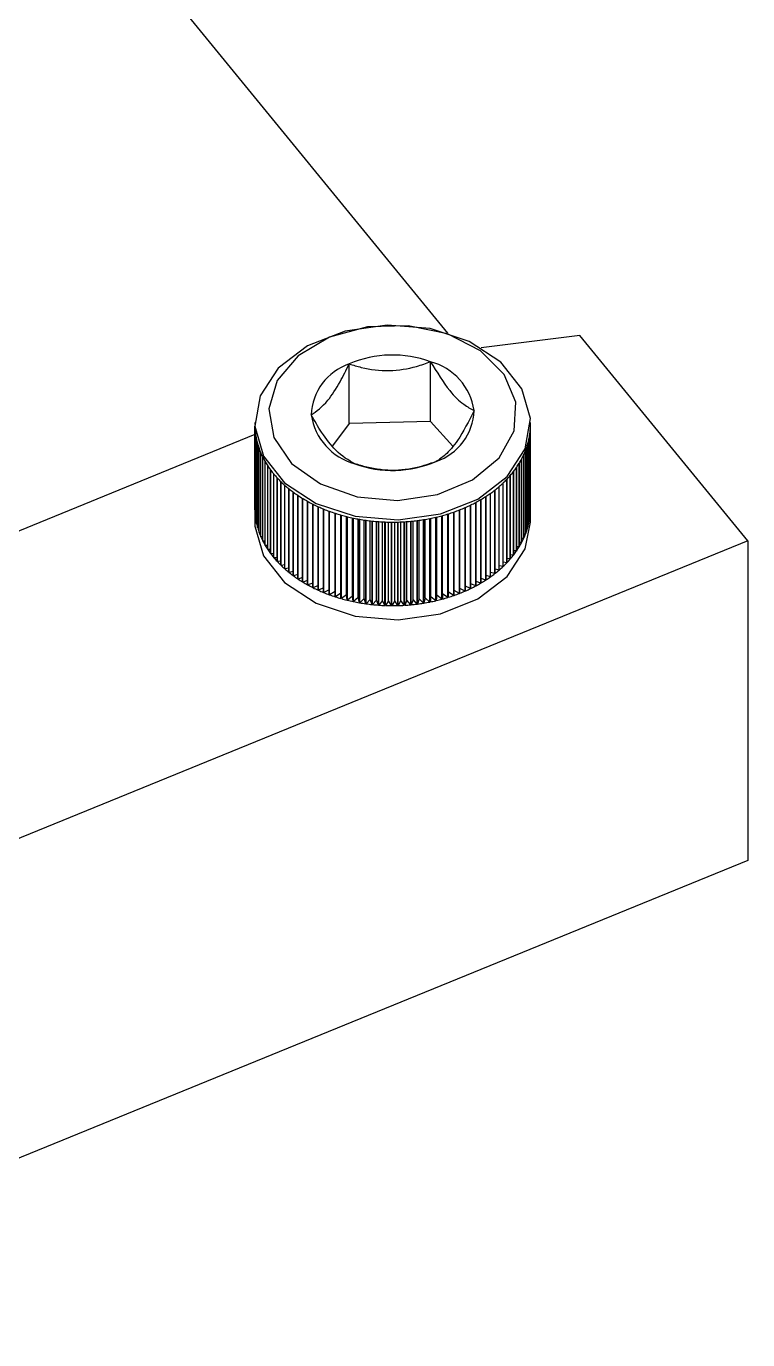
# Model space of a CAD drawing. Header units: inches. Extents: x -3.35 to 3.35, y -2.74 to 2.65.
# Drawn here: x -1.099 to -0.621, y -1.3 to -0.428 of the extents above; entities that cross this region are included whole.
import ezdxf

# ---------------------------------------------------------------- set-up
doc = ezdxf.new("R2010")
doc.units = ezdxf.units.IN
doc.header["$MEASUREMENT"] = 0

msp = doc.modelspace()

# ---------------------------------------------------------------- linework, layer by layer
at = {"color": 7, "linetype": 'Continuous', "lineweight": 25}
for p, q in [((-0.8197, -0.63142), (-1.30687, -0.03476)), ((-0.73187, -0.63292), (-0.79752, -0.64111)), ((-0.62052, -0.7693), (-0.73187, -0.63292)), ((-0.88509, -0.69149), (-0.88509, -0.6519)), ((-0.83101, -0.69), (-0.83101, -0.6504)), ((-0.94772, -0.69074), (-0.94772, -0.69219)), ((-0.94771, -0.74853), (-0.94771, -0.69309)), ((-0.94771, -0.74874), (-0.94771, -0.6933)), ((-0.94755, -0.75156), (-0.94755, -0.69613)), ((-0.94753, -0.75177), (-0.94753, -0.69634)), ((-0.88509, -0.69149), (-0.89616, -0.70636)), ((-0.83101, -0.69), (-0.88509, -0.69149)), ((-0.81638, -0.7064), (-0.83101, -0.69)), ((-0.76501, -0.75278), (-0.76501, -0.69735)), ((-0.76499, -0.75257), (-0.76499, -0.69714)), ((-0.76477, -0.74975), (-0.76477, -0.69432)), ((-0.76476, -0.74954), (-0.76476, -0.69411)), ((-0.76473, -0.74672), (-0.76473, -0.69309)), ((-0.76472, -0.69219), (-0.76472, -0.69074)), ((-0.94771, -0.69875), (-1.23432, -0.81576)), ((-0.94719, -0.75458), (-0.94719, -0.69915)), ((-0.94716, -0.75479), (-0.94716, -0.69936)), ((-0.94663, -0.75759), (-0.94663, -0.70216)), ((-0.94658, -0.7578), (-0.94658, -0.70236)), ((-0.94587, -0.76058), (-0.94587, -0.70514)), ((-0.94581, -0.76078), (-0.94581, -0.70535)), ((-0.76687, -0.76157), (-0.76687, -0.70613)), ((-0.7661, -0.7588), (-0.7661, -0.70336)), ((-0.76605, -0.75859), (-0.76605, -0.70316)), ((-0.76546, -0.7558), (-0.76546, -0.70036)), ((-0.76542, -0.75559), (-0.76542, -0.70015)), ((-0.94491, -0.76353), (-0.94491, -0.7081)), ((-0.94484, -0.76374), (-0.94484, -0.7083)), ((-0.94376, -0.76646), (-0.94376, -0.71102)), ((-0.94367, -0.76666), (-0.94367, -0.71122)), ((-0.94242, -0.76934), (-0.94242, -0.7139)), ((-0.94232, -0.76954), (-0.94232, -0.7141)), ((-0.77052, -0.77029), (-0.77052, -0.71485)), ((-0.7692, -0.76762), (-0.7692, -0.71219)), ((-0.76911, -0.76742), (-0.76911, -0.71199)), ((-0.76797, -0.76472), (-0.76797, -0.70928)), ((-0.76789, -0.76452), (-0.76789, -0.70908)), ((-0.76694, -0.76177), (-0.76694, -0.70634)), ((-0.94088, -0.77217), (-0.94088, -0.71673)), ((-0.94077, -0.77237), (-0.94077, -0.71693)), ((-0.93916, -0.77495), (-0.93916, -0.71951)), ((-0.93904, -0.77514), (-0.93904, -0.7197)), ((-0.93726, -0.77767), (-0.93726, -0.72223)), ((-0.93712, -0.77785), (-0.93712, -0.72242)), ((-0.776, -0.77875), (-0.776, -0.72331)), ((-0.77586, -0.77856), (-0.77586, -0.72313)), ((-0.77403, -0.77605), (-0.77403, -0.72062)), ((-0.7739, -0.77586), (-0.7739, -0.72043)), ((-0.77223, -0.7733), (-0.77223, -0.71786)), ((-0.77212, -0.77311), (-0.77212, -0.71767)), ((-0.77062, -0.77049), (-0.77062, -0.71505)), ((-0.93518, -0.78032), (-0.93518, -0.72488)), ((-0.93503, -0.7805), (-0.93503, -0.72507)), ((-0.93293, -0.7829), (-0.93293, -0.72747)), ((-0.93276, -0.78308), (-0.93276, -0.72764)), ((-0.9305, -0.78541), (-0.9305, -0.72997)), ((-0.93033, -0.78558), (-0.93033, -0.73014)), ((-0.78297, -0.78639), (-0.78297, -0.73096)), ((-0.78279, -0.78622), (-0.78279, -0.73079)), ((-0.78048, -0.78392), (-0.78048, -0.72848)), ((-0.78031, -0.78375), (-0.78031, -0.72831)), ((-0.77815, -0.78137), (-0.77815, -0.72593)), ((-0.778, -0.78119), (-0.778, -0.72575)), ((-0.92792, -0.78783), (-0.92792, -0.73239)), ((-0.92773, -0.78799), (-0.92773, -0.73255)), ((-0.92517, -0.79016), (-0.92517, -0.73472)), ((-0.92498, -0.79032), (-0.92498, -0.73488)), ((-0.92228, -0.7924), (-0.92228, -0.73696)), ((-0.92207, -0.79255), (-0.92207, -0.73711)), ((-0.91924, -0.79454), (-0.91924, -0.7391)), ((-0.91902, -0.79468), (-0.91902, -0.73924)), ((-0.79447, -0.79537), (-0.79447, -0.73993)), ((-0.79425, -0.79523), (-0.79425, -0.73979)), ((-0.79138, -0.79327), (-0.79138, -0.73784)), ((-0.79117, -0.79312), (-0.79117, -0.73769)), ((-0.78842, -0.79107), (-0.78842, -0.73564)), ((-0.78822, -0.79092), (-0.78822, -0.73548)), ((-0.78562, -0.78878), (-0.78562, -0.73334)), ((-0.78543, -0.78862), (-0.78543, -0.73318)), ((-0.94772, -0.74763), (-0.94772, -0.757)), ((-0.94755, -0.74878), (-0.94771, -0.74874)), ((-0.91606, -0.79657), (-0.91606, -0.74114)), ((-0.91583, -0.79671), (-0.91583, -0.74127)), ((-0.91275, -0.7985), (-0.91275, -0.74307)), ((-0.91251, -0.79863), (-0.91251, -0.7432)), ((-0.90931, -0.80032), (-0.90931, -0.74488)), ((-0.90907, -0.80044), (-0.90907, -0.74501)), ((-0.90576, -0.80202), (-0.90576, -0.74659)), ((-0.90551, -0.80214), (-0.90551, -0.7467)), ((-0.9021, -0.8036), (-0.9021, -0.74817)), ((-0.90184, -0.80371), (-0.90184, -0.74827)), ((-0.89834, -0.80506), (-0.89834, -0.74963)), ((-0.89808, -0.80516), (-0.89808, -0.74972)), ((-0.81185, -0.80421), (-0.81185, -0.74877)), ((-0.81159, -0.80411), (-0.81159, -0.74867)), ((-0.80815, -0.80268), (-0.80815, -0.74724)), ((-0.80789, -0.80256), (-0.80789, -0.74713)), ((-0.80455, -0.80102), (-0.80455, -0.74558)), ((-0.8043, -0.8009), (-0.8043, -0.74547)), ((-0.80107, -0.79925), (-0.80107, -0.74381)), ((-0.80083, -0.79912), (-0.80083, -0.74369)), ((-0.79771, -0.79737), (-0.79771, -0.74193)), ((-0.79748, -0.79723), (-0.79748, -0.74179)), ((-0.76477, -0.74975), (-0.76499, -0.74981)), ((-0.76473, -0.74672), (-0.76476, -0.74673)), ((-0.76472, -0.757), (-0.76472, -0.74763)), ((-0.94719, -0.75185), (-0.94753, -0.75177)), ((-0.94663, -0.7549), (-0.94716, -0.75479)), ((-0.94587, -0.75792), (-0.94658, -0.7578)), ((-0.89449, -0.8064), (-0.89449, -0.75096)), ((-0.89422, -0.80648), (-0.89422, -0.75105)), ((-0.89058, -0.80409), (-0.89058, -0.75215)), ((-0.89055, -0.8076), (-0.89055, -0.75216)), ((-0.89027, -0.80768), (-0.89027, -0.75224)), ((-0.8868, -0.80516), (-0.8868, -0.75317)), ((-0.88654, -0.80867), (-0.88654, -0.75324)), ((-0.88625, -0.80874), (-0.88625, -0.7533)), ((-0.88296, -0.80611), (-0.88296, -0.75407)), ((-0.88246, -0.80961), (-0.88246, -0.75417)), ((-0.88217, -0.80967), (-0.88217, -0.75423)), ((-0.87905, -0.80693), (-0.87905, -0.75484)), ((-0.87832, -0.81041), (-0.87832, -0.75497)), ((-0.87803, -0.81046), (-0.87803, -0.75502)), ((-0.87509, -0.80763), (-0.87509, -0.7555)), ((-0.87413, -0.81107), (-0.87413, -0.75564)), ((-0.87384, -0.81112), (-0.87384, -0.75568)), ((-0.87109, -0.80818), (-0.87109, -0.75603)), ((-0.86991, -0.8116), (-0.86991, -0.75616)), ((-0.86961, -0.81163), (-0.86961, -0.75619)), ((-0.86706, -0.80861), (-0.86706, -0.75643)), ((-0.86565, -0.81198), (-0.86565, -0.75654)), ((-0.86536, -0.812), (-0.86536, -0.75657)), ((-0.86301, -0.8089), (-0.86301, -0.75671)), ((-0.86138, -0.81222), (-0.86138, -0.75679)), ((-0.86108, -0.81224), (-0.86108, -0.7568)), ((-0.85894, -0.80906), (-0.85894, -0.75686)), ((-0.85709, -0.81232), (-0.85709, -0.75689)), ((-0.85679, -0.81233), (-0.85679, -0.75689)), ((-0.85486, -0.80908), (-0.85486, -0.75688)), ((-0.8528, -0.81228), (-0.8528, -0.75684)), ((-0.8525, -0.81227), (-0.8525, -0.75684)), ((-0.85079, -0.80897), (-0.85079, -0.75678)), ((-0.84852, -0.8121), (-0.84852, -0.75666)), ((-0.84822, -0.81208), (-0.84822, -0.75664)), ((-0.84673, -0.80872), (-0.84673, -0.75654)), ((-0.84425, -0.81177), (-0.84425, -0.75633)), ((-0.84396, -0.81174), (-0.84396, -0.75631)), ((-0.84269, -0.80834), (-0.84269, -0.75618)), ((-0.84001, -0.8113), (-0.84001, -0.75587)), ((-0.83972, -0.81127), (-0.83972, -0.75583)), ((-0.83868, -0.80783), (-0.83868, -0.75569)), ((-0.83581, -0.8107), (-0.83581, -0.75526)), ((-0.83552, -0.81065), (-0.83552, -0.75521)), ((-0.83471, -0.80718), (-0.83471, -0.75508)), ((-0.83165, -0.80995), (-0.83165, -0.75451)), ((-0.83136, -0.80989), (-0.83136, -0.75446)), ((-0.83079, -0.8064), (-0.83079, -0.75434)), ((-0.82755, -0.80907), (-0.82755, -0.75363)), ((-0.82726, -0.809), (-0.82726, -0.75356)), ((-0.82692, -0.80549), (-0.82692, -0.75348)), ((-0.8235, -0.80805), (-0.8235, -0.75261)), ((-0.82323, -0.80797), (-0.82323, -0.75254)), ((-0.82312, -0.80446), (-0.82312, -0.75251)), ((-0.81954, -0.8069), (-0.81954, -0.75146)), ((-0.81926, -0.80681), (-0.81926, -0.75138)), ((-0.81565, -0.80562), (-0.81565, -0.75018)), ((-0.81538, -0.80552), (-0.81538, -0.75009)), ((-0.76546, -0.7558), (-0.76605, -0.75591)), ((-0.76501, -0.75278), (-0.76542, -0.75288)), ((-0.94491, -0.7609), (-0.94581, -0.76078)), ((-0.94376, -0.76385), (-0.94484, -0.76374)), ((-0.94242, -0.76674), (-0.94367, -0.76666)), ((-0.76797, -0.76472), (-0.76911, -0.76482)), ((-0.76694, -0.76177), (-0.76789, -0.76189)), ((-0.7661, -0.7588), (-0.76687, -0.75892)), ((-0.62052, -0.7693), (-1.39994, -1.0875)), ((-0.94088, -0.76958), (-0.94232, -0.76954)), ((-0.93916, -0.77236), (-0.94077, -0.77237)), ((-0.93726, -0.77508), (-0.93904, -0.77514)), ((-0.77403, -0.77605), (-0.77586, -0.77597)), ((-0.77223, -0.7733), (-0.7739, -0.77328)), ((-0.77062, -0.77049), (-0.77212, -0.77052)), ((-0.7692, -0.76762), (-0.77052, -0.7677)), ((-0.62052, -0.7693), (-0.62052, -0.98143)), ((-0.93518, -0.77772), (-0.93712, -0.77785)), ((-0.93293, -0.78029), (-0.93503, -0.7805)), ((-0.9305, -0.78277), (-0.93276, -0.78308)), ((-0.78048, -0.78392), (-0.78279, -0.78358)), ((-0.77815, -0.78137), (-0.78031, -0.78113)), ((-0.776, -0.77875), (-0.778, -0.77859)), ((-0.92792, -0.78517), (-0.93033, -0.78558)), ((-0.92517, -0.78747), (-0.92773, -0.78799)), ((-0.92228, -0.78966), (-0.92498, -0.79032)), ((-0.91924, -0.79176), (-0.92207, -0.79255)), ((-0.79138, -0.79327), (-0.79425, -0.79243)), ((-0.78842, -0.79107), (-0.79117, -0.79038)), ((-0.78562, -0.78878), (-0.78822, -0.78821)), ((-0.78297, -0.78639), (-0.78543, -0.78595)), ((-0.91606, -0.79374), (-0.91902, -0.79468)), ((-0.91275, -0.7956), (-0.91583, -0.79671)), ((-0.90931, -0.79735), (-0.91251, -0.79863)), ((-0.90576, -0.79896), (-0.90907, -0.80044)), ((-0.9021, -0.80045), (-0.90551, -0.80214)), ((-0.89834, -0.8018), (-0.90184, -0.80371)), ((-0.80815, -0.80268), (-0.81159, -0.80092)), ((-0.80455, -0.80102), (-0.80789, -0.79948)), ((-0.80107, -0.79925), (-0.8043, -0.7979)), ((-0.79771, -0.79737), (-0.80083, -0.7962)), ((-0.79447, -0.79537), (-0.79748, -0.79437)), ((-0.89449, -0.803), (-0.89808, -0.80516)), ((-0.89058, -0.80409), (-0.89422, -0.80648)), ((-0.89055, -0.8076), (-0.89058, -0.80409)), ((-0.8868, -0.80516), (-0.89027, -0.80768)), ((-0.88654, -0.80867), (-0.8868, -0.80516)), ((-0.88296, -0.80611), (-0.88625, -0.80874)), ((-0.88246, -0.80961), (-0.88296, -0.80611)), ((-0.87905, -0.80693), (-0.88217, -0.80967)), ((-0.87832, -0.81041), (-0.87905, -0.80693)), ((-0.87509, -0.80763), (-0.87803, -0.81046)), ((-0.87413, -0.81107), (-0.87509, -0.80763)), ((-0.87109, -0.80818), (-0.87384, -0.81112)), ((-0.86991, -0.8116), (-0.87109, -0.80818)), ((-0.86706, -0.80861), (-0.86961, -0.81163)), ((-0.86565, -0.81198), (-0.86706, -0.80861)), ((-0.86301, -0.8089), (-0.86536, -0.812)), ((-0.86138, -0.81222), (-0.86301, -0.8089)), ((-0.85894, -0.80906), (-0.86108, -0.81224)), ((-0.85709, -0.81232), (-0.85894, -0.80906)), ((-0.85486, -0.80908), (-0.85679, -0.81233)), ((-0.8528, -0.81228), (-0.85486, -0.80908)), ((-0.85079, -0.80897), (-0.8525, -0.81227)), ((-0.84852, -0.8121), (-0.85079, -0.80897)), ((-0.84673, -0.80872), (-0.84822, -0.81208)), ((-0.84425, -0.81177), (-0.84673, -0.80872)), ((-0.84269, -0.80834), (-0.84396, -0.81174)), ((-0.84001, -0.8113), (-0.84269, -0.80834)), ((-0.83868, -0.80783), (-0.83972, -0.81127)), ((-0.83581, -0.8107), (-0.83868, -0.80783)), ((-0.83471, -0.80718), (-0.83552, -0.81065)), ((-0.83165, -0.80995), (-0.83471, -0.80718)), ((-0.83079, -0.8064), (-0.83136, -0.80989)), ((-0.82755, -0.80907), (-0.83079, -0.8064)), ((-0.82692, -0.80549), (-0.82726, -0.809)), ((-0.8235, -0.80805), (-0.82692, -0.80549)), ((-0.82312, -0.80446), (-0.82323, -0.80797)), ((-0.81954, -0.8069), (-0.82312, -0.80446)), ((-0.81565, -0.80562), (-0.81926, -0.80337)), ((-0.81185, -0.80421), (-0.81538, -0.80222)), ((-0.62052, -0.98143), (-1.39994, -1.29963))]:
    msp.add_line(p, q, dxfattribs=at)
at = {"color": 7, "linetype": 'Continuous', "lineweight": 25, "flags": 128}
for points in [[(-0.85265, -0.75539), (-0.82457, -0.75145), (-0.79959, -0.74156), (-0.78015, -0.7267), (-0.76816, -0.70831), (-0.76479, -0.68821), (-0.77037, -0.66836), (-0.78435, -0.65069), (-0.80537, -0.63695), (-0.83137, -0.62847), (-0.85979, -0.62609), (-0.88787, -0.63003), (-0.91285, -0.63992), (-0.93229, -0.65478), (-0.94428, -0.67316), (-0.94765, -0.69327), (-0.94207, -0.71312), (-0.92809, -0.73078), (-0.90707, -0.74453), (-0.88108, -0.75301), (-0.85265, -0.75539)], [(-0.85301, -0.74246), (-0.82646, -0.73856), (-0.80314, -0.72879), (-0.78558, -0.71419), (-0.77566, -0.69635), (-0.77448, -0.6772), (-0.78216, -0.65881), (-0.79786, -0.64319), (-0.81989, -0.63201), (-0.84585, -0.6265), (-0.87294, -0.62725), (-0.89821, -0.63418), (-0.91894, -0.64653), (-0.93287, -0.66298), (-0.93849, -0.68173), (-0.9352, -0.70076), (-0.92335, -0.718), (-0.90423, -0.73158), (-0.8799, -0.74004), (-0.85301, -0.74246)], [(-0.94772, -0.757), (-0.94765, -0.75952), (-0.94207, -0.77938), (-0.92809, -0.79704), (-0.90707, -0.81078), (-0.88108, -0.81926), (-0.85265, -0.82165)], [(-0.85265, -0.82165), (-0.82457, -0.8177), (-0.79959, -0.80781), (-0.78015, -0.79295), (-0.76816, -0.77457), (-0.76472, -0.757)]]:
    msp.add_lwpolyline(points, dxfattribs=at)
at = {"color": 7, "linetype": 'Continuous', "lineweight": 25}
for centre, radius, start, end in [((-0.87322, -0.68706), 0.03711, 108.66737, 178.00192), ((-0.85616, -0.71946), 0.0735, 69.98546, 113.18014), ((-0.84149, -0.68881), 0.03981, 8.72048, 74.73797), ((-0.87095, -0.67973), 0.03981, 188.72048, 254.73797), ((-0.83923, -0.68148), 0.03711, 288.66737, 358.00192), ((-0.90186, -0.69219), 0.04586, 181.39821, 184.92816), ((-0.90146, -0.69215), 0.04626, 185.19239, 188.70186), ((-0.81118, -0.69212), 0.04646, 350.04509, 353.54442), ((-0.81068, -0.69218), 0.04596, 353.80806, 357.33284), ((-0.81048, -0.69219), 0.04576, 357.59787, 1.13298), ((-0.90077, -0.69204), 0.04697, 188.96392, 192.43832), ((-0.89979, -0.69182), 0.04797, 192.69712, 196.12301), ((-0.89855, -0.69146), 0.04926, 196.37758, 199.74306), ((-0.81304, -0.69172), 0.04837, 342.65995, 346.06689), ((-0.81197, -0.69198), 0.04727, 346.32439, 349.784), ((-0.89705, -0.69092), 0.05085, 199.99255, 203.28755), ((-0.89533, -0.69017), 0.05273, 203.53127, 206.74767), ((-0.89341, -0.6892), 0.05488, 206.98509, 210.11674), ((-0.81773, -0.68987), 0.05342, 332.1165, 335.30518), ((-0.81594, -0.69069), 0.05145, 335.54685, 338.81639), ((-0.81437, -0.6913), 0.04976, 339.06403, 342.40699), ((-0.89132, -0.68797), 0.05731, 210.3475, 213.39019), ((-0.88908, -0.68649), 0.05999, 213.61404, 216.56536), ((-0.88673, -0.68475), 0.06291, 216.7822, 219.64132), ((-0.85628, -0.64908), 0.0735, 249.98546, 293.18014), ((-0.82651, -0.6841), 0.06394, 319.3532, 322.18158), ((-0.82414, -0.68594), 0.06094, 322.39609, 325.31662), ((-0.82186, -0.68751), 0.05817, 325.53814, 328.5505), ((-0.81972, -0.68882), 0.05566, 328.77896, 331.88127), ((-0.88431, -0.68273), 0.06606, 219.85118, 222.61865), ((-0.88185, -0.68046), 0.06942, 222.82162, 225.49918), ((-0.87937, -0.67793), 0.07295, 225.69546, 228.28576), ((-0.8339, -0.67703), 0.07417, 310.80371, 313.3656), ((-0.83142, -0.67964), 0.07058, 313.55968, 316.20776), ((-0.82895, -0.682), 0.06716, 316.40847, 319.14567), ((-0.87692, -0.67517), 0.07665, 228.47558, 230.98202), ((-0.87452, -0.6722), 0.08046, 231.16568, 233.59221), ((-0.8722, -0.66905), 0.08437, 233.77003, 236.12099), ((-0.87, -0.66575), 0.08834, 236.29332, 238.57334), ((-0.84316, -0.66463), 0.08967, 300.62361, 302.88098), ((-0.84099, -0.66796), 0.08569, 303.05155, 305.3783), ((-0.83871, -0.67117), 0.08176, 305.55424, 307.95503), ((-0.83633, -0.6742), 0.07791, 308.1367, 310.61599), ((-0.90196, -0.74763), 0.04576, 177.59787, 181.13298), ((-0.90186, -0.74762), 0.04586, 181.39821, 184.92816), ((-0.86792, -0.66235), 0.09233, 238.74054, 240.95438), ((-0.866, -0.65887), 0.09631, 241.11681, 243.26932), ((-0.86424, -0.65537), 0.10022, 243.42736, 245.52341), ((-0.86266, -0.65189), 0.10404, 245.67742, 247.72182), ((-0.86127, -0.64848), 0.10773, 247.87216, 249.86969), ((-0.86006, -0.64518), 0.11124, 250.01671, 251.97201), ((-0.8516, -0.64736), 0.10892, 289.42322, 291.40612), ((-0.85027, -0.65074), 0.10529, 291.55531, 293.58354), ((-0.84875, -0.6542), 0.10151, 293.73628, 295.81454), ((-0.84705, -0.6577), 0.09762, 295.97119, 298.1043), ((-0.84518, -0.66119), 0.09366, 298.26523, 300.45804), ((-0.81068, -0.74762), 0.04596, 353.80806, 357.33284), ((-0.81048, -0.74763), 0.04576, 357.59787, 1.13298), ((-0.90146, -0.74759), 0.04626, 185.19239, 188.70186), ((-0.90077, -0.74748), 0.04697, 188.96392, 192.43832), ((-0.89979, -0.74726), 0.04797, 192.69712, 196.12301), ((-0.85905, -0.64205), 0.11453, 252.11606, 254.0337), ((-0.85821, -0.63913), 0.11757, 254.17512, 256.05955), ((-0.85755, -0.63646), 0.12032, 256.19866, 258.05424), ((-0.85705, -0.63407), 0.12276, 258.19136, 260.02231), ((-0.85669, -0.63202), 0.12485, 260.15776, 261.96824), ((-0.85645, -0.63032), 0.12656, 262.10232, 263.8964), ((-0.85631, -0.629), 0.12788, 264.02942, 265.81109), ((-0.85624, -0.62809), 0.1288, 265.94333, 267.71656), ((-0.85622, -0.62759), 0.1293, 267.84831, 269.617), ((-0.85622, -0.62752), 0.12937, 269.74856, 271.51659), ((-0.85621, -0.62788), 0.12901, 271.64825, 273.41953), ((-0.85616, -0.62865), 0.12824, 273.55157, 275.32999), ((-0.85605, -0.62983), 0.12705, 275.46271, 277.2522), ((-0.85585, -0.63141), 0.12546, 277.38589, 279.19045), ((-0.85553, -0.63335), 0.12349, 279.32541, 281.14906), ((-0.85508, -0.63563), 0.12117, 281.28559, 283.13248), ((-0.85447, -0.63821), 0.11852, 283.27089, 285.1452), ((-0.8537, -0.64105), 0.11557, 285.28581, 287.19187), ((-0.85274, -0.64412), 0.11236, 287.33501, 289.27723), ((-0.81197, -0.74742), 0.04727, 346.32439, 349.784), ((-0.81118, -0.74756), 0.04646, 350.04509, 353.54442), ((-0.89855, -0.74689), 0.04926, 196.37758, 199.74306), ((-0.89705, -0.74635), 0.05085, 199.99255, 203.28755), ((-0.89533, -0.74561), 0.05273, 203.53127, 206.74767), ((-0.81594, -0.74613), 0.05145, 335.54685, 338.81639), ((-0.81437, -0.74673), 0.04976, 339.06403, 342.40699), ((-0.81304, -0.74715), 0.04837, 342.65995, 346.06689), ((-0.89341, -0.74463), 0.05488, 206.98509, 210.11674), ((-0.89132, -0.74341), 0.05731, 210.3475, 213.39019), ((-0.88908, -0.74193), 0.05999, 213.61404, 216.56536), ((-0.82186, -0.74295), 0.05817, 325.53814, 328.5505), ((-0.81972, -0.74425), 0.05566, 328.77896, 331.88127), ((-0.81773, -0.74531), 0.05342, 332.1165, 335.30518), ((-0.88673, -0.74018), 0.06291, 216.7822, 219.64132), ((-0.88431, -0.73817), 0.06606, 219.85118, 222.61865), ((-0.88185, -0.73589), 0.06942, 222.82162, 225.49918), ((-0.83142, -0.73508), 0.07058, 313.55968, 316.20776), ((-0.82895, -0.73744), 0.06716, 316.40847, 319.14567), ((-0.82651, -0.73954), 0.06394, 319.3532, 322.18158), ((-0.82414, -0.74138), 0.06094, 322.39609, 325.31662), ((-0.87937, -0.73337), 0.07295, 225.69546, 228.28576), ((-0.87692, -0.73061), 0.07665, 228.47558, 230.98202), ((-0.87452, -0.72764), 0.08046, 231.16568, 233.59221), ((-0.8722, -0.72449), 0.08437, 233.77003, 236.12099), ((-0.84099, -0.7234), 0.08569, 303.05155, 305.3783), ((-0.83871, -0.72661), 0.08176, 305.55424, 307.95503), ((-0.83633, -0.72964), 0.07791, 308.1367, 310.61599), ((-0.8339, -0.73247), 0.07417, 310.80371, 313.3656), ((-0.87, -0.72119), 0.08834, 236.29332, 238.57334), ((-0.86792, -0.71778), 0.09233, 238.74054, 240.95438), ((-0.866, -0.71431), 0.09631, 241.11681, 243.26932), ((-0.86424, -0.71081), 0.10022, 243.42736, 245.52341), ((-0.86266, -0.70733), 0.10404, 245.67742, 247.72182), ((-0.84875, -0.70964), 0.10151, 293.73628, 295.81454), ((-0.84705, -0.71314), 0.09762, 295.97119, 298.1043), ((-0.84518, -0.71663), 0.09366, 298.26523, 300.45804), ((-0.84316, -0.72006), 0.08967, 300.62361, 302.88098), ((-0.86127, -0.70392), 0.10773, 247.87216, 249.86969), ((-0.86006, -0.70062), 0.11124, 250.01671, 251.97201), ((-0.85905, -0.69749), 0.11453, 252.11606, 254.0337), ((-0.85821, -0.69457), 0.11757, 254.17512, 256.05955), ((-0.85755, -0.69189), 0.12032, 256.19866, 258.05424), ((-0.85705, -0.68951), 0.12276, 258.19136, 260.02231), ((-0.85669, -0.68745), 0.12485, 260.15776, 261.96824), ((-0.85585, -0.68685), 0.12546, 277.38589, 279.19045), ((-0.85553, -0.68879), 0.12349, 279.32541, 281.14906), ((-0.85508, -0.69106), 0.12117, 281.28559, 283.13248), ((-0.85447, -0.69364), 0.11852, 283.27089, 285.1452), ((-0.8537, -0.69649), 0.11557, 285.28581, 287.19187), ((-0.85274, -0.69956), 0.11236, 287.33501, 289.27723), ((-0.8516, -0.7028), 0.10892, 289.42322, 291.40612), ((-0.85027, -0.70618), 0.10529, 291.55531, 293.58354), ((-0.85645, -0.68575), 0.12656, 262.10232, 263.8964), ((-0.85631, -0.68444), 0.12788, 264.02942, 265.81109), ((-0.85624, -0.68353), 0.1288, 265.94333, 267.71656), ((-0.85622, -0.68303), 0.1293, 267.84831, 269.617), ((-0.85622, -0.68296), 0.12937, 269.74856, 271.51659), ((-0.85621, -0.68331), 0.12901, 271.64825, 273.41953), ((-0.85616, -0.68409), 0.12824, 273.55157, 275.32999), ((-0.85605, -0.68527), 0.12705, 275.46271, 277.2522)]:
    msp.add_arc(centre, radius, start, end, dxfattribs=at)
for points, knots in [([(-0.91031, -0.68576), (-0.9067, -0.68319), (-0.90052, -0.67877), (-0.89154, -0.66499), (-0.88708, -0.65592), (-0.88509, -0.6519)], [0, 0, 0, 0, 0.439111, 0.751362, 1, 1, 1, 1]), ([(-0.88509, -0.6519), (-0.88244, -0.6527), (-0.87406, -0.65525), (-0.85865, -0.6572), (-0.84271, -0.65457), (-0.83409, -0.6515), (-0.83101, -0.6504)], [0, 0, 0, 0, 0.156025, 0.493707, 0.819058, 1, 1, 1, 1]), ([(-0.83101, -0.6504), (-0.82688, -0.65731), (-0.8198, -0.66912), (-0.80952, -0.67892), (-0.80441, -0.68159), (-0.80214, -0.68277)], [0, 0, 0, 0, 0.439111, 0.751362, 1, 1, 1, 1]), ([(-0.88143, -0.71814), (-0.88557, -0.71577), (-0.89264, -0.71173), (-0.90292, -0.69847), (-0.90804, -0.68967), (-0.91031, -0.68576)], [0, 0, 0, 0, 0.439111, 0.751362, 1, 1, 1, 1]), ([(-0.80214, -0.68277), (-0.80575, -0.68989), (-0.81192, -0.70207), (-0.8209, -0.71241), (-0.82537, -0.71534), (-0.82735, -0.71664)], [0, 0, 0, 0, 0.4391106, 0.7513622, 1, 1, 1, 1]), ([(-0.82735, -0.71664), (-0.83043, -0.71774), (-0.83905, -0.72081), (-0.85499, -0.72344), (-0.8704, -0.7215), (-0.87878, -0.71894), (-0.88143, -0.71814)], [0, 0, 0, 0, 0.180942, 0.506293, 0.843975, 1, 1, 1, 1])]:
    msp.add_open_spline(points, degree=3, knots=knots, dxfattribs=at)

doc.saveas('drawing.dxf')
